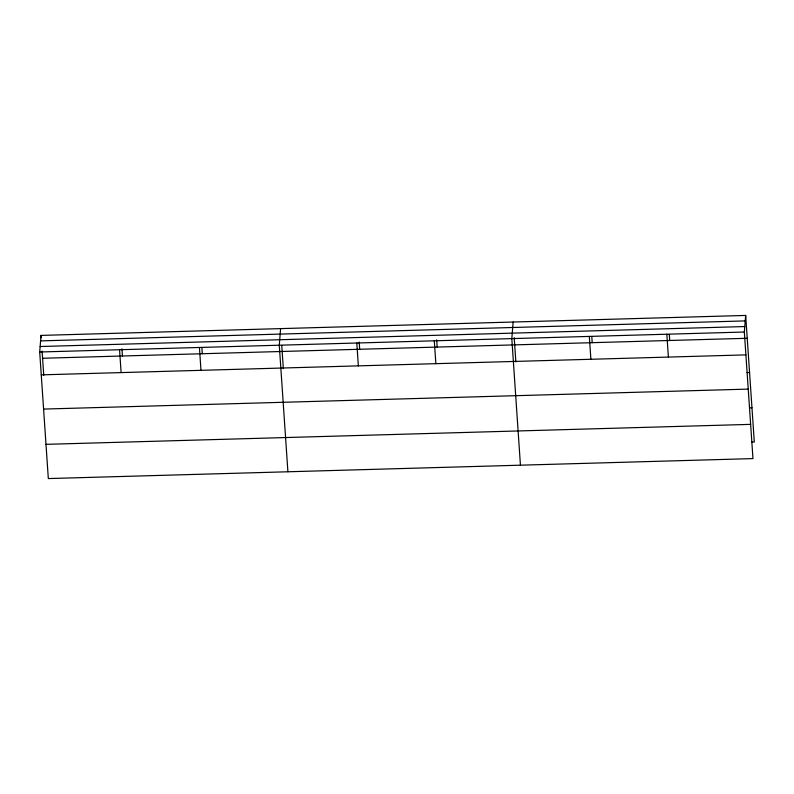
<?xml version="1.0" encoding="UTF-8"?>
<svg xmlns="http://www.w3.org/2000/svg" width="794" height="794" viewBox="0 0 794 794"><rect width="100%" height="100%" fill="white"/><g stroke="black" fill="none" stroke-linecap="round" stroke-linejoin="round"><path stroke-width="1.19" d="M745.675 315.436L744.345 332.021L752.97 458.595L48.325 478.564L39.7 352L41.03 335.405L745.675 315.436L754.3 442L751.839 442.069M280.61 328.617L279.28 345.211L287.904 471.775M513.142 322.027L511.812 338.621L520.437 465.185M40.593 340.884L745.238 320.905M40.137 346.521L744.782 326.552M39.7 352L744.345 332.021M42.588 358.263L747.233 338.284M41.258 374.857L745.903 354.878M747.104 372.575L749.566 372.505M43.591 409.079L748.236 389.1M749.506 407.838L751.968 407.769M45.992 444.342L750.638 424.363M669.312 334.473L669.719 340.477M666.831 334.224L668.389 357.072M591.798 336.666L592.205 342.68M589.327 336.418L590.885 359.275M514.204 337.658L515.862 361.985M436.69 339.862L437.186 347.077M434.298 340.815L435.856 363.662M359.186 342.055L359.672 349.271M356.794 343.008L358.352 365.865M281.751 345.459L283.329 368.585M201.894 347.722L202.301 353.737M199.423 347.474L200.981 370.322M121.948 348.784L122.445 356M119.557 349.737L121.115 372.584M41.03 335.405L41.189 337.817M42.092 351.047L43.749 375.373"/></g></svg>
